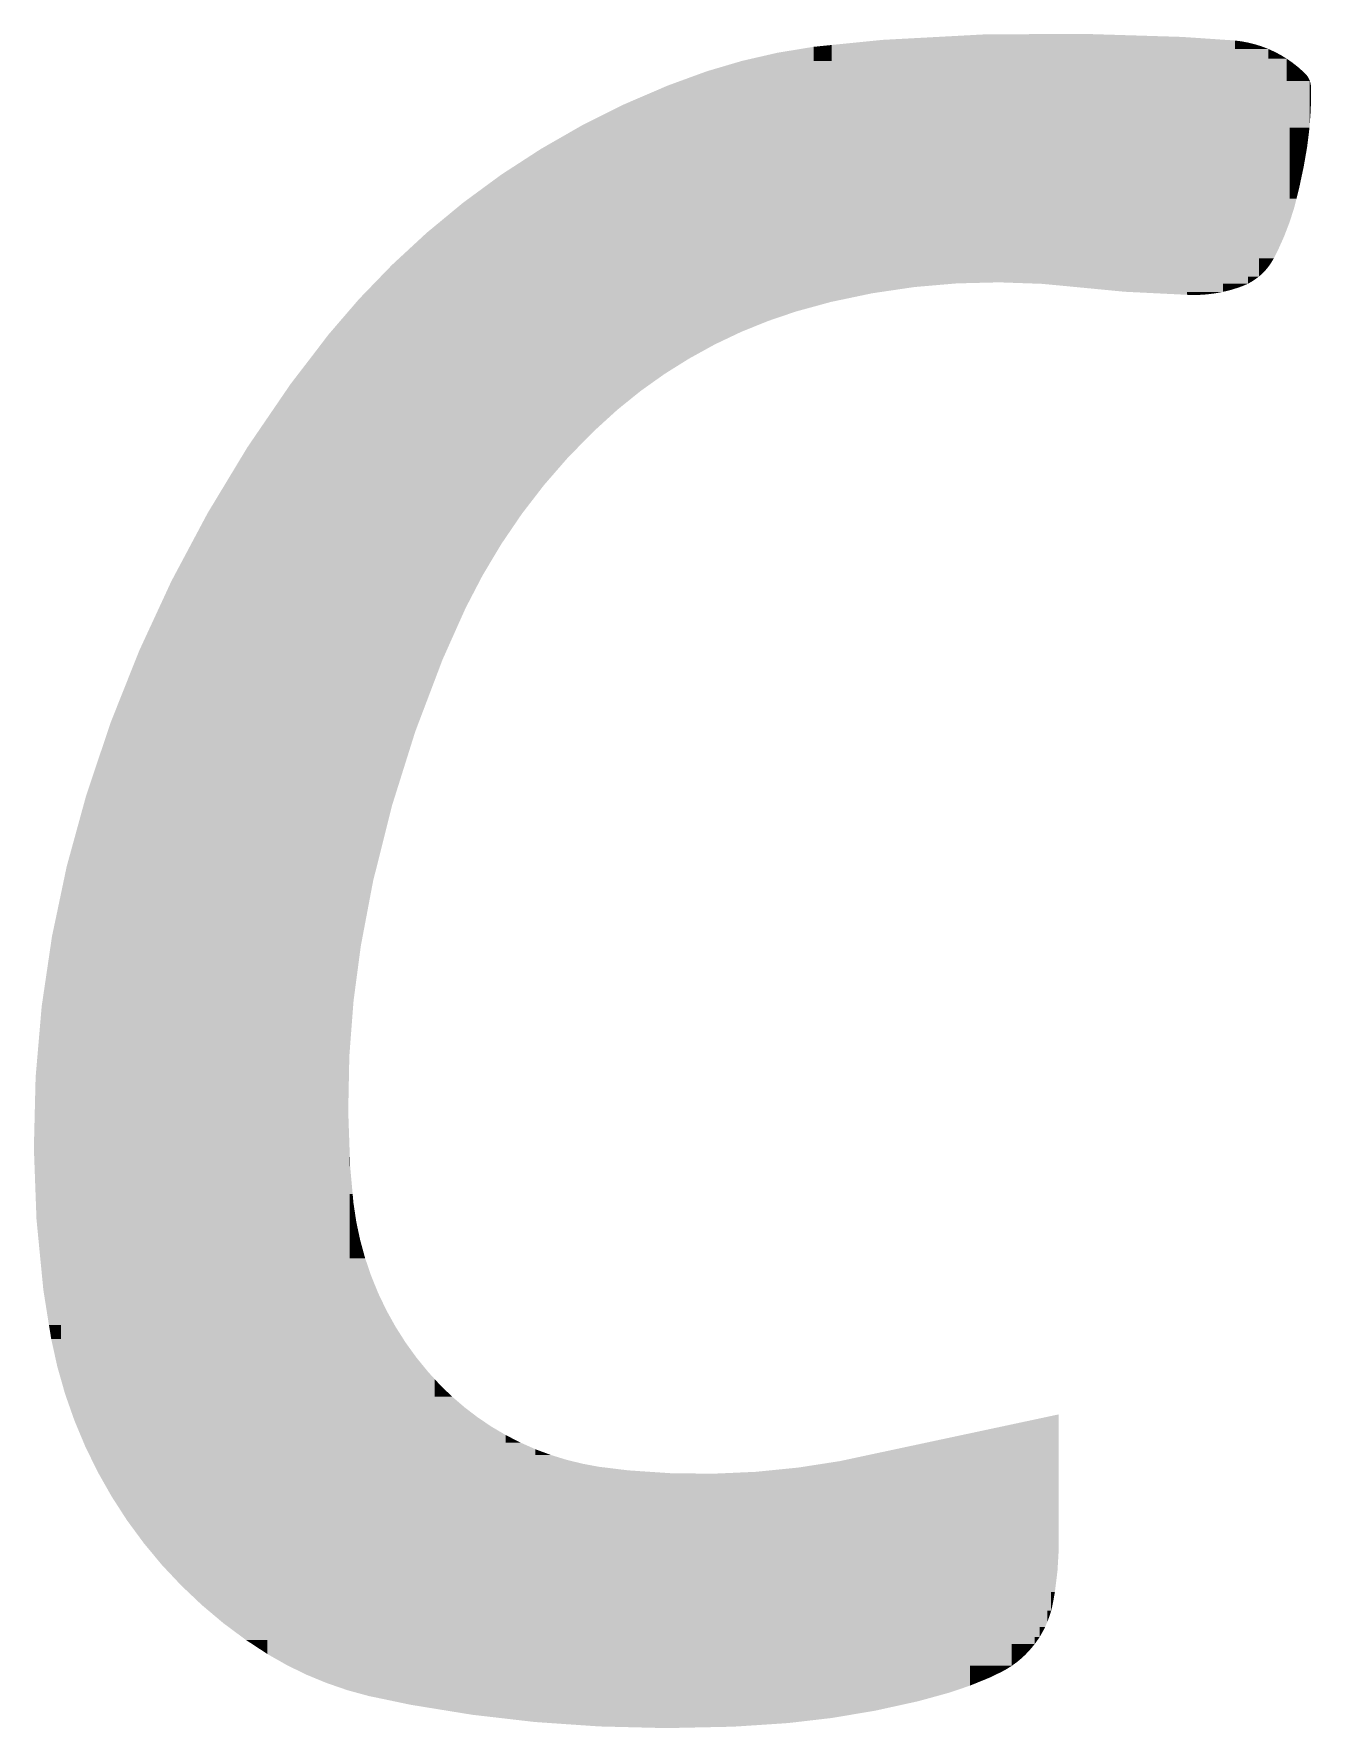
# Model space of a CAD drawing. Extents: x 149 to 8866, y 149 to 4853.
# Drawn here: x 5232.97 to 5253.57, y 4692.87 to 4720.2 of the extents above; entities that cross this region are included whole.
import ezdxf

# ---------------------------------------------------------------- set-up
doc = ezdxf.new("R2010")
doc.units = 0
doc.layers.add('L1D0', color=1, linetype='CONTINUOUS')

msp = doc.modelspace()

# ---------------------------------------------------------------- linework, layer by layer
at = {"layer": 'L1D0'}
for points in [[(5246.652, 4720.103), (5248.29, 4720.191), (5248.29, 4720.103)], [(5248.29, 4720.103), (5248.29, 4720.191), (5249.111, 4720.103), (5249.111, 4720.196)], [(5249.111, 4720.103), (5249.111, 4720.196), (5249.905, 4720.103), (5249.905, 4720.2)], [(5249.905, 4719.441), (5249.905, 4720.2), (5251.492, 4719.441), (5251.492, 4720.151)], [(5244.39, 4719.764), (5244.964, 4719.896), (5245.544, 4719.764), (5245.544, 4719.991)], [(5245.544, 4719.764), (5245.544, 4719.991), (5245.837, 4719.764), (5245.837, 4720.021)], [(5245.837, 4719.764), (5245.837, 4720.021), (5246.652, 4719.764), (5246.652, 4720.103)], [(5246.652, 4718.687), (5246.652, 4720.103), (5249.905, 4718.687), (5249.905, 4720.103)], [(5251.492, 4720.093), (5251.492, 4720.151), (5252.341, 4720.093), (5252.285, 4720.097)], [(5251.492, 4719.801), (5251.492, 4720.093), (5252.341, 4719.801), (5252.341, 4720.093)], [(5252.341, 4720.058), (5252.341, 4720.093), (5252.561, 4720.058), (5252.451, 4720.079)], [(5252.341, 4719.957), (5252.341, 4720.058), (5252.561, 4719.957), (5252.561, 4720.058)], [(5252.341, 4719.801), (5252.341, 4719.957), (5252.88, 4719.801), (5252.88, 4719.957)], [(5252.561, 4719.957), (5252.561, 4720.058), (5252.67, 4719.957), (5252.67, 4720.031)], [(5252.67, 4719.957), (5252.67, 4720.031), (5252.88, 4719.957), (5252.776, 4719.997)], [(5252.88, 4719.859), (5252.88, 4719.957), (5253.081, 4719.859), (5252.982, 4719.911)], [(5243.827, 4719.366), (5243.827, 4719.598), (5244.39, 4719.366), (5244.39, 4719.764)], [(5244.39, 4718.724), (5244.39, 4719.764), (5246.652, 4718.724), (5246.652, 4719.764)], [(5251.492, 4719.441), (5251.492, 4719.801), (5253.176, 4719.441), (5253.176, 4719.801)], [(5252.88, 4719.801), (5252.88, 4719.859), (5253.176, 4719.801), (5253.081, 4719.859)], [(5253.176, 4719.668), (5253.176, 4719.801), (5253.356, 4719.668), (5253.268, 4719.737)], [(5253.176, 4719.594), (5253.176, 4719.668), (5253.44, 4719.594), (5253.356, 4719.668)], [(5241.809, 4718.724), (5242.492, 4719.065), (5243.192, 4718.724), (5243.192, 4719.366)], [(5243.192, 4719.366), (5243.55, 4719.497), (5243.827, 4719.366), (5243.827, 4719.598)], [(5243.192, 4718.724), (5243.192, 4719.366), (5244.39, 4718.724), (5244.39, 4719.366)], [(5249.905, 4718.687), (5249.905, 4719.441), (5253.545, 4718.687), (5253.545, 4719.441)], [(5253.176, 4719.51), (5253.176, 4719.594), (5253.44, 4719.51), (5253.44, 4719.594)], [(5253.176, 4719.441), (5253.176, 4719.51), (5253.517, 4719.441), (5253.517, 4719.51)], [(5253.44, 4719.554), (5253.44, 4719.594), (5253.479, 4719.554)], [(5253.44, 4719.541), (5253.44, 4719.554), (5253.493, 4719.541), (5253.479, 4719.554)], [(5253.44, 4719.51), (5253.44, 4719.541), (5253.517, 4719.51), (5253.493, 4719.541)], [(5253.517, 4719.441), (5253.517, 4719.51), (5253.551, 4719.441), (5253.536, 4719.477)], [(5253.545, 4719.404), (5253.545, 4719.441), (5253.561, 4719.404), (5253.551, 4719.441)], [(5253.545, 4719.366), (5253.545, 4719.404), (5253.568, 4719.366), (5253.561, 4719.404)], [(5253.545, 4719.346), (5253.545, 4719.366), (5253.568, 4719.346), (5253.568, 4719.366)], [(5253.545, 4719.22), (5253.545, 4719.346), (5253.571, 4719.22), (5253.568, 4719.346)], [(5253.545, 4718.969), (5253.545, 4719.22), (5253.565, 4718.969), (5253.571, 4719.22)], [(5253.545, 4718.687), (5253.545, 4718.969), (5253.556, 4718.843), (5253.565, 4718.969)], [(5240.508, 4717.93), (5241.148, 4718.345), (5241.809, 4717.93), (5241.809, 4718.724)], [(5241.809, 4717.169), (5241.809, 4718.724), (5246.652, 4717.169), (5246.652, 4718.724)], [(5246.652, 4717.169), (5246.652, 4718.687), (5253.226, 4717.169), (5253.226, 4718.687)], [(5253.226, 4718.376), (5253.226, 4718.687), (5253.507, 4718.376), (5253.545, 4718.687)], [(5253.226, 4718.222), (5253.226, 4718.376), (5253.48, 4718.222), (5253.507, 4718.376)], [(5253.226, 4718.05), (5253.226, 4718.222), (5253.45, 4718.05), (5253.48, 4718.222)], [(5253.226, 4717.709), (5253.226, 4718.05), (5253.377, 4717.709), (5253.45, 4718.05)], [(5239.519, 4717.169), (5239.893, 4717.478), (5240.508, 4717.169), (5240.508, 4717.93)], [(5240.508, 4717.169), (5240.508, 4717.93), (5241.809, 4717.169), (5241.809, 4717.93)], [(5253.226, 4717.54), (5253.226, 4717.709), (5253.335, 4717.54), (5253.377, 4717.709)], [(5253.226, 4717.169), (5253.226, 4717.54), (5253.304, 4717.415), (5253.335, 4717.54)], [(5238.745, 4716.474), (5239.305, 4716.992), (5239.519, 4716.474), (5239.519, 4717.169)], [(5239.519, 4715.57), (5239.519, 4717.169), (5244.815, 4715.57), (5244.815, 4717.169)], [(5244.815, 4716.116), (5244.815, 4717.169), (5247.17, 4716.116), (5247.17, 4717.169)], [(5247.17, 4716.192), (5247.17, 4717.169), (5248.54, 4716.192), (5248.54, 4717.169)], [(5249.226, 4716.168), (5248.54, 4716.192), (5249.226, 4717.169), (5248.54, 4717.169)], [(5249.226, 4716.168), (5249.226, 4717.169), (5251.57, 4716.168), (5251.57, 4717.169)], [(5251.57, 4716.929), (5251.57, 4717.169), (5253.134, 4716.929), (5253.226, 4717.169)], [(5251.57, 4716.58), (5251.57, 4716.929), (5252.969, 4716.58), (5252.969, 4716.929)], [(5252.969, 4716.58), (5252.969, 4716.929), (5253.028, 4716.694), (5253.134, 4716.929)], [(5238.216, 4715.926), (5238.745, 4716.474), (5239.519, 4715.926), (5239.519, 4716.474)], [(5251.57, 4716.284), (5251.57, 4716.58), (5252.728, 4716.284), (5252.728, 4716.58)], [(5252.728, 4716.549), (5252.728, 4716.58), (5252.952, 4716.549), (5252.969, 4716.58)], [(5252.728, 4716.49), (5252.728, 4716.549), (5252.915, 4716.49), (5252.952, 4716.549)], [(5252.728, 4716.434), (5252.728, 4716.49), (5252.874, 4716.434), (5252.915, 4716.49)], [(5252.728, 4716.38), (5252.728, 4716.434), (5252.829, 4716.38), (5252.874, 4716.434)], [(5252.728, 4716.284), (5252.728, 4716.38), (5252.78, 4716.33), (5252.829, 4716.38)], [(5244.815, 4715.875), (5244.815, 4716.116), (5245.821, 4715.875), (5245.821, 4716.116)], [(5245.821, 4715.875), (5245.821, 4716.116), (5246.492, 4716.016), (5247.17, 4716.116)], [(5247.17, 4716.116), (5247.17, 4716.192), (5247.854, 4716.175), (5248.54, 4716.192)], [(5250.567, 4716.04), (5249.567, 4716.136), (5250.567, 4716.168), (5249.226, 4716.168)], [(5251.57, 4715.991), (5250.567, 4716.04), (5251.57, 4716.168), (5250.567, 4716.168)], [(5251.57, 4716.038), (5251.57, 4716.284), (5252.147, 4716.038), (5252.147, 4716.284)], [(5252.147, 4716.171), (5252.147, 4716.284), (5252.553, 4716.171), (5252.553, 4716.284)], [(5252.147, 4716.107), (5252.147, 4716.171), (5252.396, 4716.107), (5252.396, 4716.171)], [(5252.147, 4716.038), (5252.147, 4716.107), (5252.273, 4716.068), (5252.396, 4716.107)], [(5252.396, 4716.141), (5252.396, 4716.171), (5252.489, 4716.141), (5252.553, 4716.171)], [(5252.396, 4716.107), (5252.396, 4716.141), (5252.456, 4716.129), (5252.489, 4716.141)], [(5252.553, 4716.242), (5252.553, 4716.284), (5252.672, 4716.242), (5252.728, 4716.284)], [(5252.553, 4716.171), (5252.553, 4716.242), (5252.614, 4716.204), (5252.672, 4716.242)], [(5237.909, 4715.57), (5238.216, 4715.926), (5239.519, 4715.57), (5239.519, 4715.926)], [(5244.815, 4715.57), (5244.815, 4715.875), (5245.262, 4715.722), (5245.262, 4715.875)], [(5245.262, 4715.722), (5245.262, 4715.875), (5245.49, 4715.784), (5245.821, 4715.875)], [(5251.634, 4715.988), (5251.57, 4715.991), (5251.634, 4716.038), (5251.57, 4716.038)], [(5251.634, 4715.988), (5251.634, 4716.038), (5251.763, 4715.989), (5251.763, 4716.038)], [(5251.763, 4715.989), (5251.763, 4716.038), (5251.892, 4715.998), (5251.892, 4716.038)], [(5251.892, 4715.998), (5251.892, 4716.038), (5252.02, 4716.014), (5252.147, 4716.038)], [(5237.487, 4715.045), (5237.718, 4715.348), (5237.909, 4715.045), (5237.909, 4715.57)], [(5237.909, 4713.982), (5237.909, 4715.57), (5242.21, 4713.982), (5242.21, 4715.57)], [(5242.21, 4714.962), (5242.21, 4715.57), (5243.537, 4714.962), (5243.537, 4715.57)], [(5243.537, 4715.393), (5243.537, 4715.57), (5244.377, 4715.393), (5244.377, 4715.57)], [(5244.377, 4715.393), (5244.377, 4715.57), (5244.815, 4715.57)], [(5243.537, 4715.19), (5243.537, 4715.393), (5243.95, 4715.19), (5244.377, 4715.393)], [(5237.109, 4714.553), (5237.487, 4715.045), (5237.909, 4714.553), (5237.909, 4715.045)], [(5243.537, 4714.962), (5243.537, 4715.19), (5243.95, 4715.19)], [(5242.21, 4714.711), (5242.21, 4714.962), (5243.136, 4714.711), (5243.537, 4714.962)], [(5242.21, 4714.437), (5242.21, 4714.711), (5242.752, 4714.437), (5243.136, 4714.711)], [(5236.719, 4713.982), (5237.109, 4714.553), (5237.909, 4713.982), (5237.909, 4714.553)], [(5242.21, 4713.982), (5242.21, 4714.437), (5242.385, 4714.141), (5242.752, 4714.437)], [(5235.769, 4712.468), (5236.41, 4713.529), (5236.719, 4712.468), (5236.719, 4713.982)], [(5236.719, 4712.468), (5236.719, 4713.982), (5240.847, 4712.468), (5240.847, 4713.982)], [(5240.847, 4713.784), (5240.847, 4713.982), (5241.993, 4713.784), (5242.21, 4713.982)], [(5240.847, 4713.364), (5240.847, 4713.784), (5241.581, 4713.364), (5241.993, 4713.784)], [(5240.847, 4712.468), (5240.847, 4713.364), (5241.195, 4712.92), (5241.581, 4713.364)], [(5234.987, 4710.943), (5235.186, 4711.373), (5235.769, 4710.943), (5235.769, 4712.468)], [(5235.769, 4710.943), (5235.769, 4712.468), (5239.934, 4710.943), (5239.934, 4712.468)], [(5239.934, 4712.455), (5239.934, 4712.468), (5240.837, 4712.455), (5240.847, 4712.468)], [(5239.934, 4711.968), (5239.934, 4712.455), (5240.506, 4711.968), (5240.837, 4712.455)], [(5239.934, 4711.464), (5239.934, 4711.968), (5240.205, 4711.464), (5240.506, 4711.968)], [(5239.934, 4710.943), (5239.934, 4711.464), (5240.205, 4711.464)], [(5234.207, 4709.095), (5234.665, 4710.247), (5234.987, 4709.095), (5234.987, 4710.943)], [(5234.987, 4710.105), (5234.987, 4710.943), (5239.559, 4710.105), (5239.559, 4710.943)], [(5239.559, 4710.105), (5239.559, 4710.943), (5239.813, 4710.674), (5239.934, 4710.943)], [(5234.987, 4709.095), (5234.987, 4710.105), (5239.176, 4709.095), (5239.559, 4710.105)], [(5233.812, 4707.919), (5234.207, 4709.095), (5234.207, 4707.919)], [(5234.207, 4707.919), (5234.207, 4709.095), (5238.797, 4707.919), (5238.797, 4709.095)], [(5238.797, 4707.919), (5238.797, 4709.095), (5239.117, 4708.938), (5239.176, 4709.095)], [(5233.496, 4706.768), (5233.648, 4707.321), (5233.812, 4706.768), (5233.812, 4707.919)], [(5233.812, 4706.768), (5233.812, 4707.919), (5238.498, 4706.768), (5238.498, 4707.919)], [(5238.498, 4706.768), (5238.498, 4707.919), (5238.743, 4707.748), (5238.797, 4707.919)], [(5233.319, 4705.925), (5233.496, 4706.768), (5233.496, 4705.925)], [(5233.496, 4705.925), (5233.496, 4706.768), (5238.324, 4705.925), (5238.324, 4706.768)], [(5238.324, 4705.925), (5238.324, 4706.768), (5238.44, 4706.538), (5238.498, 4706.768)], [(5233.093, 4704.513), (5233.26, 4705.647), (5233.319, 4704.513), (5233.319, 4705.925)], [(5233.319, 4704.513), (5233.319, 4705.925), (5238.117, 4704.513), (5238.117, 4705.925)], [(5238.117, 4705.487), (5238.117, 4705.925), (5238.241, 4705.487), (5238.324, 4705.925)], [(5238.117, 4704.513), (5238.117, 4705.487), (5238.124, 4704.603), (5238.241, 4705.487)], [(5232.995, 4703.37), (5233.093, 4704.513), (5233.093, 4703.37)], [(5233.093, 4703.37), (5233.093, 4704.513), (5238.049, 4703.37), (5238.049, 4704.513)], [(5238.049, 4703.37), (5238.049, 4704.513), (5238.056, 4703.714), (5238.117, 4704.513)], [(5232.967, 4702.224), (5232.995, 4703.37), (5232.995, 4702.224)], [(5232.995, 4702.224), (5232.995, 4703.37), (5238.038, 4702.224), (5238.038, 4703.37)], [(5238.038, 4702.822), (5238.038, 4703.37), (5238.049, 4703.37)], [(5238.038, 4702.224), (5238.038, 4702.822), (5238.059, 4702.224)], [(5233.009, 4701.079), (5232.967, 4702.224), (5238.059, 4701.079), (5238.059, 4702.224)], [(5238.059, 4701.931), (5238.059, 4702.224), (5238.069, 4701.931)], [(5238.059, 4701.487), (5238.059, 4701.931), (5238.109, 4701.487), (5238.069, 4701.931)], [(5238.059, 4701.337), (5238.059, 4701.487), (5238.123, 4701.337), (5238.109, 4701.487)], [(5238.059, 4701.037), (5238.059, 4701.337), (5238.168, 4701.037), (5238.123, 4701.337)], [(5233.07, 4700.45), (5233.009, 4701.079), (5238.059, 4700.45), (5238.059, 4701.079)], [(5238.059, 4700.741), (5238.059, 4701.037), (5238.231, 4700.741), (5238.168, 4701.037)], [(5238.059, 4700.45), (5238.059, 4700.741), (5238.311, 4700.45), (5238.231, 4700.741)], [(5233.21, 4699.372), (5233.12, 4699.938), (5233.21, 4700.45), (5233.07, 4700.45)], [(5233.21, 4699.372), (5233.21, 4700.45), (5238.311, 4699.372), (5238.311, 4700.45)], [(5238.311, 4699.883), (5238.311, 4700.45), (5238.523, 4699.883), (5238.409, 4700.163)], [(5238.311, 4699.61), (5238.311, 4699.883), (5238.654, 4699.61), (5238.523, 4699.883)], [(5238.311, 4699.345), (5238.311, 4699.61), (5238.801, 4699.345), (5238.654, 4699.61)], [(5233.247, 4699.147), (5233.21, 4699.372), (5233.403, 4699.147), (5233.403, 4699.372)], [(5233.403, 4698.499), (5233.345, 4698.701), (5233.403, 4699.147), (5233.247, 4699.147)], [(5233.403, 4698.499), (5233.403, 4699.372), (5238.311, 4698.499), (5238.311, 4699.372)], [(5238.311, 4699.09), (5238.311, 4699.345), (5238.963, 4699.09), (5238.801, 4699.345)], [(5238.311, 4698.845), (5238.311, 4699.09), (5239.14, 4698.845), (5238.963, 4699.09)], [(5238.311, 4698.499), (5238.311, 4698.845), (5239.14, 4698.499), (5239.14, 4698.845)], [(5239.14, 4698.499), (5239.14, 4698.845), (5239.434, 4698.499), (5239.332, 4698.61)], [(5233.47, 4698.262), (5233.403, 4698.499), (5234.223, 4698.262), (5234.223, 4698.499)], [(5234.223, 4696.604), (5234.223, 4698.499), (5239.434, 4696.604), (5239.434, 4698.499)], [(5239.434, 4698.216), (5239.434, 4698.499), (5239.715, 4698.216), (5239.524, 4698.401)], [(5233.621, 4697.832), (5233.47, 4698.262), (5234.223, 4697.832), (5234.223, 4698.262)], [(5239.434, 4698.043), (5239.434, 4698.216), (5239.917, 4698.043), (5239.715, 4698.216)], [(5239.434, 4697.882), (5239.434, 4698.043), (5240.128, 4697.882), (5239.917, 4698.043)], [(5233.797, 4697.411), (5233.621, 4697.832), (5234.223, 4697.411), (5234.223, 4697.832)], [(5239.434, 4697.598), (5239.434, 4697.882), (5240.128, 4697.598), (5240.128, 4697.882)], [(5240.128, 4697.598), (5240.128, 4697.882), (5240.578, 4697.598), (5240.349, 4697.733)], [(5246.305, 4696.604), (5246.305, 4697.249), (5249.5, 4696.604), (5249.5, 4697.931)], [(5239.434, 4697.276), (5239.434, 4697.598), (5240.578, 4697.276), (5240.578, 4697.598)], [(5240.578, 4697.477), (5240.578, 4697.598), (5240.814, 4697.477)], [(5234.223, 4696.604), (5233.998, 4697.001), (5234.223, 4697.411), (5233.797, 4697.411)], [(5239.434, 4696.604), (5239.434, 4697.276), (5241.306, 4696.604), (5241.306, 4697.276)], [(5240.578, 4697.369), (5240.578, 4697.477), (5241.057, 4697.369), (5240.814, 4697.477)], [(5240.578, 4697.276), (5240.578, 4697.369), (5241.057, 4697.276), (5241.057, 4697.369)], [(5241.057, 4697.276), (5241.057, 4697.369), (5241.306, 4697.276)], [(5241.306, 4697.135), (5241.306, 4697.276), (5241.818, 4697.135), (5241.56, 4697.198)], [(5245.292, 4697.072), (5245.969, 4697.177), (5246.305, 4697.072), (5246.305, 4697.249)], [(5241.306, 4696.982), (5241.306, 4697.135), (5241.818, 4696.982), (5241.818, 4697.135)], [(5241.306, 4696.604), (5241.306, 4696.982), (5243.236, 4696.604), (5243.236, 4696.982)], [(5241.818, 4697.07), (5241.818, 4697.135), (5242.212, 4697.07), (5242.079, 4697.086)], [(5241.818, 4696.982), (5241.818, 4697.07), (5242.212, 4696.982), (5242.212, 4697.07)], [(5242.212, 4696.982), (5242.212, 4697.07), (5243.236, 4696.982), (5242.552, 4697.028)], [(5243.236, 4696.604), (5243.236, 4696.982), (5243.923, 4696.604), (5243.923, 4696.974)], [(5243.923, 4696.974), (5244.608, 4697.004), (5245.292, 4696.974), (5245.292, 4697.072)], [(5243.923, 4696.604), (5243.923, 4696.974), (5245.292, 4696.604), (5245.292, 4696.974)], [(5245.292, 4696.604), (5245.292, 4697.072), (5246.305, 4696.604), (5246.305, 4697.072)], [(5234.47, 4696.221), (5234.223, 4696.604), (5235.676, 4696.221), (5235.676, 4696.604)], [(5235.676, 4694.856), (5235.676, 4696.604), (5242.088, 4694.856), (5242.088, 4696.604)], [(5242.088, 4694.762), (5242.088, 4696.604), (5249.377, 4694.762), (5249.377, 4696.604)], [(5249.377, 4695.756), (5249.377, 4696.604), (5249.5, 4695.756), (5249.5, 4696.604)], [(5234.741, 4695.853), (5234.47, 4696.221), (5235.676, 4695.853), (5235.676, 4696.221)], [(5235.032, 4695.502), (5234.741, 4695.853), (5235.676, 4695.502), (5235.676, 4695.853)], [(5249.377, 4695.411), (5249.377, 4695.756), (5249.48, 4695.411), (5249.5, 4695.756)], [(5235.676, 4694.856), (5235.345, 4695.17), (5235.676, 4695.502), (5235.032, 4695.502)], [(5249.377, 4695.068), (5249.377, 4695.411), (5249.438, 4695.068), (5249.48, 4695.411)], [(5249.377, 4694.898), (5249.377, 4695.068), (5249.408, 4694.898), (5249.438, 4695.068)], [(5236.025, 4694.562), (5235.676, 4694.856), (5236.731, 4694.562), (5236.731, 4694.856)], [(5236.731, 4694.067), (5236.731, 4694.856), (5239.042, 4694.067), (5239.042, 4694.856)], [(5239.042, 4693.247), (5239.042, 4694.856), (5242.088, 4693.247), (5242.088, 4694.856)], [(5242.088, 4693.034), (5242.088, 4694.762), (5245.843, 4693.034), (5245.843, 4694.762)], [(5245.843, 4693.875), (5245.843, 4694.762), (5248.742, 4693.875), (5248.742, 4694.762)], [(5248.742, 4694.587), (5248.742, 4694.762), (5249.317, 4694.587), (5249.317, 4694.762)], [(5249.317, 4694.587), (5249.317, 4694.762), (5249.35, 4694.674), (5249.377, 4694.762)], [(5249.377, 4694.762), (5249.377, 4694.898), (5249.399, 4694.853), (5249.408, 4694.898)], [(5236.391, 4694.29), (5236.025, 4694.562), (5236.731, 4694.29), (5236.731, 4694.562)], [(5248.742, 4694.501), (5248.742, 4694.587), (5249.28, 4694.501), (5249.317, 4694.587)], [(5248.742, 4694.339), (5248.742, 4694.501), (5249.191, 4694.339), (5249.191, 4694.501)], [(5249.191, 4694.339), (5249.191, 4694.501), (5249.238, 4694.419), (5249.28, 4694.501)], [(5236.731, 4694.067), (5236.582, 4694.165), (5236.731, 4694.29), (5236.391, 4694.29)], [(5248.742, 4694.225), (5248.742, 4694.339), (5249.111, 4694.225), (5249.111, 4694.339)], [(5248.742, 4694.118), (5248.742, 4694.225), (5249.022, 4694.118), (5249.022, 4694.225)], [(5249.022, 4694.118), (5249.022, 4694.225), (5249.082, 4694.188), (5249.111, 4694.225)], [(5249.111, 4694.225), (5249.111, 4694.339), (5249.139, 4694.262), (5249.191, 4694.339)], [(5237.041, 4693.89), (5236.731, 4694.067), (5237.691, 4693.89), (5237.691, 4694.067)], [(5237.691, 4693.597), (5237.691, 4694.067), (5239.042, 4693.597), (5239.042, 4694.067)], [(5248.742, 4694.051), (5248.742, 4694.118), (5248.958, 4694.051), (5249.022, 4694.118)], [(5248.742, 4693.988), (5248.742, 4694.051), (5248.889, 4693.988), (5248.958, 4694.051)], [(5248.742, 4693.875), (5248.742, 4693.988), (5248.818, 4693.929), (5248.889, 4693.988)], [(5237.691, 4693.597), (5237.361, 4693.733), (5237.691, 4693.89), (5237.041, 4693.89)], [(5245.843, 4693.304), (5245.843, 4693.875), (5247.233, 4693.304), (5247.233, 4693.875)], [(5247.233, 4693.555), (5247.233, 4693.875), (5248.067, 4693.555), (5248.067, 4693.875)], [(5248.067, 4693.685), (5248.067, 4693.875), (5248.386, 4693.685), (5248.386, 4693.875)], [(5248.067, 4693.555), (5248.067, 4693.685), (5248.386, 4693.685)], [(5248.386, 4693.78), (5248.386, 4693.875), (5248.582, 4693.78), (5248.582, 4693.875)], [(5248.386, 4693.685), (5248.386, 4693.78), (5248.541, 4693.76), (5248.582, 4693.78)], [(5248.582, 4693.78), (5248.582, 4693.875), (5248.664, 4693.825), (5248.742, 4693.875)], [(5238.373, 4693.387), (5238.028, 4693.481), (5238.373, 4693.597), (5237.691, 4693.597)], [(5238.373, 4693.387), (5238.373, 4693.597), (5239.042, 4693.387), (5239.042, 4693.597)], [(5239.042, 4693.247), (5238.547, 4693.351), (5239.042, 4693.387), (5238.373, 4693.387)], [(5247.233, 4693.304), (5247.233, 4693.555), (5247.575, 4693.398), (5247.575, 4693.555)], [(5247.575, 4693.398), (5247.575, 4693.555), (5247.741, 4693.444), (5248.067, 4693.555)], [(5241.045, 4692.969), (5240.04, 4693.085), (5241.045, 4693.247), (5239.042, 4693.247)], [(5241.045, 4692.969), (5241.045, 4693.247), (5242.088, 4692.969), (5242.088, 4693.247)], [(5245.843, 4693.034), (5245.843, 4693.304), (5246.542, 4693.152), (5247.233, 4693.304)], [(5242.088, 4692.897), (5241.549, 4692.934), (5242.088, 4692.969), (5241.045, 4692.969)], [(5243.167, 4692.87), (5242.088, 4692.897), (5243.167, 4693.034), (5242.088, 4693.034)], [(5243.167, 4692.87), (5243.167, 4693.034), (5244.247, 4692.893), (5244.247, 4693.034)], [(5244.247, 4692.893), (5244.247, 4693.034), (5244.786, 4692.928), (5244.786, 4693.034)], [(5244.786, 4692.928), (5244.786, 4693.034), (5245.139, 4692.952), (5245.139, 4693.034)], [(5245.139, 4692.952), (5245.139, 4693.034), (5245.843, 4693.034)]]:
    msp.add_solid(points, dxfattribs=at)

doc.saveas('drawing.dxf')
